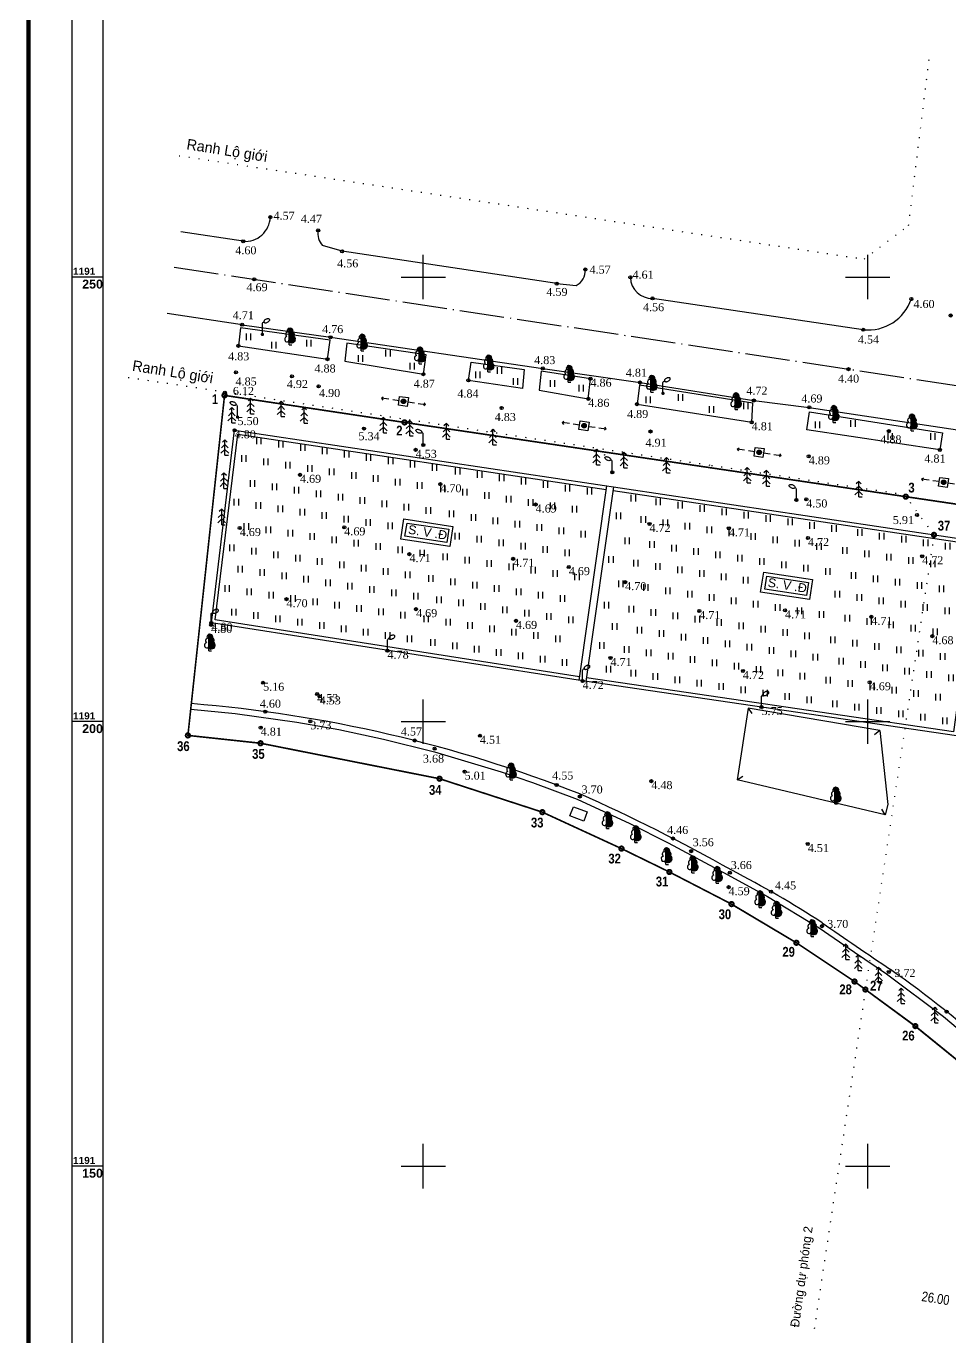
# Model space of a CAD drawing. Header units: millimetres. Extents: x 598805 to 599216, y 1190821 to 1191401.
# Drawn here: x 598805.3 to 598909.2, y 1191130.8 to 1191278.2 of the extents above; entities that cross this region are included whole.
import ezdxf
from ezdxf.enums import TextEntityAlignment as Align

# ---------------------------------------------------------------- set-up
doc = ezdxf.new("R2010")
doc.units = ezdxf.units.MM
doc.header["$PDMODE"] = 32
doc.header["$PDSIZE"] = 0.35
for name, pattern in [('1BANCONG_54', [0.55, 0, -0.5, 0.05]), ('1TIMDUONG', [13, 10, -1.4, 0.2, -1.4]), ('GACH2', [3, 2, -1])]:
    doc.linetypes.add(name, pattern=pattern)
for name, color, linetype in [('A1-GHICHU', 7, 'Continuous'), ('BE CHIM', 62, 'GACH2'), ('DANDUNG', 7, 'Continuous'), ('diem', 2, 'Continuous'), ('Docao', 22, 'Continuous'), ('DUONG NHUA', 221, 'Continuous'), ('GHICHU', 2, 'Continuous'), ('hl', 5, 'Continuous'), ('K_THUCVAT', 3, 'Continuous'), ('KHUNG BAN DO', 5, 'Continuous'), ('KTN', 7, 'Continuous'), ('MUONG DAT', 170, 'MUONG_DAT'), ('NHA TAM', 30, 'Continuous'), ('NUT', 2, 'Continuous'), ('RANH', 7, 'Continuous'), ('RANH THUC VAT', 3, 'RANH_THUC_VAT'), ('TUONG XAY', 51, 'TUONG_XAY_GACH_DA_NTL_THUAN_1')]:
    doc.layers.add(name, color=color, linetype=linetype)
doc.layers.add('Level 28', color=7, linetype='Continuous', lineweight=0)
doc.styles.add('Arial', font='arialbd.ttf')
doc.styles.add('HELVETICA', font='arial.ttf')
doc.styles.add('TIMES', font='times.ttf')
doc.styles.add('TIMESNEWROMAN', font='times.ttf', dxfattribs={"width": 0.9})
doc.styles.add('VAPTIMN', font='')
doc.styles.add('VHELVCB', font='')
doc.styles.add('VHELVCN', font='')
doc.styles.get('VAPTIMN').set_extended_font_data('VNI-Avo')
doc.styles.get('VHELVCB').set_extended_font_data('VNI-Helve-Condense', bold=True)
doc.styles.get('VHELVCN').set_extended_font_data('VNI-Helve-Condense')
doc.linetypes.add('MUONG_DAT', pattern='A,0.75,[130,ltypeshp.shx,S=0.25,R=0,X=0,Y=0.25],0.75', length=1.5)
doc.linetypes.add('RANH_THUC_VAT', pattern='A,0,[133,ltypeshp.shx,S=0.1,R=0,X=-0.1,Y=0],-1.2', length=1.2)
doc.linetypes.add('TUONG_XAY_GACH_DA_NTL_THUAN_1', pattern='A,0.85,[130,ltypeshp.shx,S=0.25,R=0,X=0,Y=0.25],0.2,[130,ltypeshp.shx,S=0.25,R=0,X=0,Y=0.25],0.1,[130,ltypeshp.shx,S=0.1,R=90,X=-0.2,Y=0.5],0.85', length=2)

# ---------------------------------------------------------------- blocks, each defined once
blk = doc.blocks.new('CAY LA RONG LON')
for p, q in [((-0.43, 3.26), (-0.46, 3.16)), ((-0.46, 3.16), (-0.43, 3.03)), ((-0.38, 3.35), (-0.43, 3.26)), ((-0.43, 3.03), (-0.36, 2.94)), ((-0.28, 3.42), (-0.38, 3.35)), ((-0.15, 3.48), (-0.28, 3.42)), ((0, 3.5), (-0.15, 3.48)), ((0, 0), (0, 3.5)), ((0, 0), (0, 3.5)), ((0, 3.5), (0.15, 3.48)), ((0.15, 3.48), (0.28, 3.42)), ((0.28, 3.42), (0.38, 3.35)), ((0.43, 3.03), (0.36, 2.94)), ((0.38, 3.35), (0.43, 3.26)), ((0.43, 3.26), (0.46, 3.16)), ((0.46, 3.16), (0.43, 3.03)), ((-0.92, 1.6), (-1, 1.39)), ((-1, 1.39), (-0.99, 1.14)), ((-0.99, 1.14), (-0.92, 0.93)), ((-0.8, 1.71), (-0.92, 1.6)), ((-0.92, 0.93), (-0.79, 0.77)), ((-0.69, 1.79), (-0.8, 1.71)), ((-0.79, 0.77), (-0.59, 0.7)), ((-0.71, 2.57), (-0.77, 2.36)), ((-0.77, 2.36), (-0.77, 2.22)), ((-0.77, 2.22), (-0.68, 2)), ((-0.64, 2.66), (-0.71, 2.57)), ((-0.59, 1.84), (-0.69, 1.79)), ((-0.68, 2), (-0.59, 1.84)), ((-0.44, 2.81), (-0.64, 2.66)), ((-0.59, 0.7), (-0.36, 0.69)), ((-0.26, 2.87), (-0.44, 2.81)), ((-0.36, 2.94), (-0.26, 2.87)), ((-0.36, 0.69), (-0.18, 0.77)), ((-0.18, 0.77), (0, 0.85)), ((0.18, 0.77), (0, 0.85)), ((0, 0), (0.6, 0)), ((0.36, 0.69), (0.18, 0.77)), ((0.36, 2.94), (0.26, 2.87)), ((0.26, 2.87), (0.44, 2.81)), ((0.59, 0.7), (0.36, 0.69)), ((0.44, 2.81), (0.64, 2.66)), ((0.68, 2), (0.59, 1.84)), ((0.59, 1.84), (0.69, 1.79)), ((0.79, 0.77), (0.59, 0.7)), ((0.64, 2.66), (0.71, 2.57)), ((0.77, 2.22), (0.68, 2)), ((0.69, 1.79), (0.8, 1.71)), ((0.71, 2.57), (0.77, 2.36)), ((0.77, 2.36), (0.77, 2.22)), ((0.92, 0.93), (0.79, 0.77)), ((0.8, 1.71), (0.92, 1.6)), ((0.92, 1.6), (1, 1.39)), ((0.99, 1.14), (0.92, 0.93)), ((1, 1.39), (0.99, 1.14))]:
    blk.add_line(p, q)
at = {"color": 0}
for p, q in [((0, 3.46), (0.03, 3.5)), ((0, 3.34), (0.14, 3.48)), ((0.43, 3.03), (0, 3.46)), ((0, 3.22), (0.23, 3.44)), ((0, 3.09), (0.31, 3.4)), ((0, 2.97), (0.38, 3.35)), ((0.38, 2.96), (0, 3.34)), ((0, 2.85), (0.42, 3.27)), ((0.31, 2.91), (0, 3.22)), ((0, 2.72), (0.45, 3.17)), ((0.77, 2.32), (0, 3.09)), ((0.77, 2.2), (0, 2.97)), ((0.45, 3.14), (0.1, 3.49)), ((0.3, 2.9), (0.42, 3.02)), ((0.39, 3.32), (0.33, 3.38)), ((0, 2.6), (0.27, 2.87)), ((0.73, 2.12), (0, 2.85)), ((0, 2.47), (0.36, 2.84)), ((0, 2.35), (0.45, 2.8)), ((0, 2.23), (0.52, 2.75)), ((0.69, 2.03), (0, 2.72)), ((0, 2.1), (0.59, 2.7)), ((0, 1.98), (0.66, 2.64)), ((0.65, 1.95), (0, 2.6)), ((0, 1.86), (0.71, 2.56)), ((0, 1.73), (0.74, 2.47)), ((0.61, 1.87), (0, 2.47)), ((0, 1.61), (0.77, 2.38)), ((1, 1.35), (0, 2.35)), ((0, 1.48), (0.77, 2.26)), ((0.99, 1.24), (0, 2.23)), ((0.98, 1.12), (0, 2.1)), ((0, 1.36), (0.71, 2.07)), ((0.95, 1.03), (0, 1.98)), ((0.92, 0.93), (0, 1.86)), ((0, 1.24), (0.6, 1.84)), ((0, 1.11), (0.68, 1.79)), ((0, 0.99), (0.75, 1.74)), ((0.87, 0.86), (0, 1.73)), ((0, 0.87), (0.82, 1.69)), ((0.81, 0.8), (0, 1.61)), ((0.73, 0.75), (0, 1.48)), ((0.64, 0.72), (0, 1.36)), ((0.54, 0.7), (0, 1.24)), ((0.42, 0.69), (0, 1.11)), ((0.25, 0.74), (0, 0.99)), ((0.03, 0.83), (0, 0.87)), ((0.07, 0.82), (0.89, 1.63)), ((0.16, 0.78), (0.94, 1.56)), ((0.24, 0.74), (0.97, 1.47)), ((0.33, 0.7), (1, 1.37)), ((0.73, 2.48), (0.39, 2.82)), ((0.45, 0.69), (0.99, 1.24)), ((0.58, 0.7), (0.97, 1.1)), ((0.95, 1.53), (0.68, 1.79)), ((0.76, 0.76), (0.88, 0.88))]:
    blk.add_line(p, q, dxfattribs=at)
for p in [(0.15, 3.48), (0.28, 3.42), (0.38, 3.35), (0.43, 3.26), (0.43, 3.03), (0.46, 3.16), (0.18, 0.77), (0.26, 2.87), (0.36, 2.94), (0.36, 0.69), (0.44, 2.81), (0.59, 1.84), (0.59, 0.7), (0.64, 2.66), (0.68, 2), (0.69, 1.79), (0.71, 2.57), (0.77, 2.36), (0.77, 2.22), (0.79, 0.77), (0.8, 1.71), (0.92, 1.6), (0.92, 0.93), (0.99, 1.14), (1, 1.39)]:
    blk.add_point(p)
at = {"layer": 'NUT', "style": 'TIMESNEWROMAN', "width": 0.9}
blk.add_attdef('DK', text='', height=1.5, dxfattribs=at).set_placement((0.05, -2.63), align=Align.CENTER)
blk = doc.blocks.new('VCOTDEN')
blk.add_line((0, 0), (0, 2.43))
at = {"flags": 128}
blk.add_lwpolyline([(1.62, 3.36, 0.165067), (1.53, 3.46, 0.105723), (1.32, 3.52, 0.068875), (1.1, 3.5, 0.055065), (0.83, 3.41, 0.055065), (0.58, 3.26, 0.068875), (0.43, 3.1, 0.105723), (0.34, 2.91, 0.165067), (0.35, 2.77, 0.165067), (0.45, 2.67, 0.105723), (0.65, 2.62, 0.068875), (0.88, 2.63, 0.055065), (1.15, 2.73, 0.055065), (1.39, 2.87, 0.068875), (1.55, 3.04, 0.105723), (1.64, 3.23, 0.165067)], format="xyb", close=True, dxfattribs=at)
at = {"const_width": 0.371}
blk.add_lwpolyline([(-0.19, 0, 1), (0.19, 0, 1)], format="xyb", close=True, dxfattribs=at)
at = {"flags": 128}
blk.add_lwpolyline([(0, 2.43), (0.04, 2.54), (0.12, 2.65), (0.23, 2.73), (0.35, 2.77)], dxfattribs=at)
blk = doc.blocks.new('capdien')
for p, q in [((604326.74, 1192945.09), (604326.92, 1192945.26)), ((604326.74, 1192945.09), (604326.92, 1192944.91)), ((604331.74, 1192945.09), (604331.57, 1192945.26)), ((604331.74, 1192945.09), (604331.57, 1192944.91))]:
    blk.add_line(p, q)
at = {"linetype": 'Continuous'}
for p, q in [((604327.58, 1192945.09), (604326.74, 1192945.09)), ((604328.74, 1192945.09), (604328.01, 1192945.09)), ((604328.73, 1192945.57), (604329.73, 1192945.58)), ((604328.73, 1192944.57), (604328.73, 1192945.57)), ((604329.73, 1192945.58), (604329.73, 1192944.58)), ((604329.74, 1192945.09), (604330.48, 1192945.09)), ((604330.91, 1192945.09), (604331.74, 1192945.09)), ((604329.73, 1192944.58), (604328.73, 1192944.57))]:
    blk.add_line(p, q, dxfattribs=at)
blk.add_circle((604329.24, 1192945.09), 0.25)
blk.add_circle((604329.24, 1192945.09), 0.25)
blk.add_ellipse((604329.25, 1192945.08), major_axis=(-0.053, 0.053), ratio=1, dxfattribs=at)
blk.add_point((604329.24, 1192945.09))
blk.add_point((604329.24, 1192945.09))
blk = doc.blocks.new('COTHAP')
at = {"layer": 'K_THUCVAT'}
for points in [[(603950.27, 1193196.2), (603950.27, 1193195.45)], [(603950.77, 1193196.2), (603950.77, 1193195.45)]]:
    blk.add_lwpolyline(points, dxfattribs=at)

msp = doc.modelspace()

# ---------------------------------------------------------------- linework, layer by layer
at = {"color": 5, "lineweight": 30, "const_width": 0.5}
msp.add_lwpolyline([(598805.58, 1190821.6), (599211.08, 1190821.6), (599211.08, 1191401.1), (598805.58, 1191401.1)], close=True, dxfattribs=at)
for points in [[(598810.5, 1191326.5), (599206.5, 1191326.5), (599206.5, 1190888.5), (598810.5, 1190888.5)], [(598814, 1191323), (599203, 1191323), (599203, 1190892), (598814, 1190892)]]:
    msp.add_lwpolyline(points, close=True)
at = {"layer": 'A1-GHICHU', "linetype": '1TIMDUONG', "ltscale": 0.5, "elevation": 2.13, "flags": 128}
msp.add_lwpolyline([(598821.99, 1191251.1), (599128.14, 1191204.88)], dxfattribs=at)
at = {"layer": 'BE CHIM', "color": 7, "linetype": 'Continuous'}
for points, elevation in [([(598913.03, 1191220.18), (598909.99, 1191198.39), (598867.93, 1191204.57), (598826.16, 1191211.11), (598828.78, 1191232.77), (598913.03, 1191220.18)], 4.81), ([(598867.59, 1191205.03), (598826.6, 1191211.45), (598829.13, 1191232.32), (598870.58, 1191226.12)], 4.81), ([(598867.53, 1191204.62), (598870.64, 1191226.51)], 4.72), ([(598868.32, 1191204.51), (598871.43, 1191226.4)], 4.72), ([(598871.37, 1191226), (598912.58, 1191219.84), (598909.65, 1191198.85), (598868.38, 1191204.91), (598868.38, 1191204.91)], 4.81)]:
    msp.add_lwpolyline(points, dxfattribs=dict(at, elevation=elevation))
for points in [[(598847.83, 1191222.79), (598853.34, 1191221.96), (598853, 1191219.68), (598847.49, 1191220.51)], [(598848.17, 1191222.33), (598852.89, 1191221.63), (598852.66, 1191220.14), (598847.94, 1191220.85)], [(598888.3, 1191216.82), (598893.81, 1191216), (598893.47, 1191213.72), (598887.96, 1191214.55)], [(598888.64, 1191216.37), (598893.36, 1191215.66), (598893.13, 1191214.17), (598888.42, 1191214.88)]]:
    msp.add_lwpolyline(points, close=True, dxfattribs=at)
at = {"layer": 'diem'}
for p in [(598832.79, 1191256.73, 4.57), (598838.18, 1191255.25, 4.47), (598829.74, 1191254.02, 4.6), (598840.86, 1191252.9, 4.56), (598868.23, 1191250.85, 4.57), (598873.3, 1191249.96, 4.61), (598830.99, 1191249.74, 2.13), (598865.01, 1191249.26, 4.59), (598875.79, 1191247.6, 4.56), (598904.92, 1191247.53, 4.59), (598909.34, 1191245.68, 4.5), (598829.62, 1191244.64, 4.71), (598899.51, 1191244.07, 4.54), (598839.56, 1191243.23, 4.76), (598829.2, 1191242.27, 4.83), (598839.22, 1191240.76, 4.88), (598863.45, 1191239.73, 4.83), (598897.84, 1191239.64, 2.13), (598828.92, 1191239.28, 4.84), (598835.23, 1191238.83, 4.92), (598850.01, 1191239.07, 4.87), (598855.08, 1191238.38, 4.83), (598868.81, 1191238.57, 4.86), (598874.39, 1191238.14, 4.81), (598827.67, 1191236.99, 6.12), (598838.22, 1191237.7, 4.9), (598858.81, 1191235.28, 4.83), (598868.56, 1191236.3, 4.86), (598874.05, 1191235.7, 4.89), (598887.19, 1191236.11, 4.72), (598893.43, 1191235.34, 4.69), (598886.95, 1191233.67, 4.8), (598828.78, 1191232.77, 4.8), (598843.33, 1191232.96, 5.34), (598875.56, 1191232.63, 4.91), (598902.38, 1191232.67), (598850, 1191231.12, 4.78), (598849.14, 1191230.57, 4.53), (598893.37, 1191229.84, 4.89), (598908.12, 1191230.56, 4.81), (598836.13, 1191227.76), (598871.26, 1191228.04, 4.75), (598851.92, 1191226.7), (598891.98, 1191224.92, 4.68), (598893.09, 1191224.99, 4.5), (598862.64, 1191224.42), (598841.11, 1191221.85), (598875.45, 1191222.23), (598905.55, 1191223.23, 5.91), (598829.35, 1191221.77, 4.69), (598884.38, 1191221.74), (598893.28, 1191220.65), (598848.44, 1191218.84, 4.71), (598860.11, 1191218.31, 2.29), (598906.13, 1191218.6), (598866.37, 1191217.38, 4.69), (598872.72, 1191215.69, 4.72), (598834.61, 1191213.77), (598849.19, 1191212.65), (598881.05, 1191212.44), (598890.7, 1191212.51, 4.71), (598900.41, 1191211.78, 2.29), (598826.13, 1191210.88, 4.8), (598826.16, 1191211.11, 4.8), (598860.43, 1191211.33), (598907.28, 1191209.61, 4.68), (598845.98, 1191207.97, 4.78), (598871.07, 1191207.16), (598885.96, 1191205.7), (598831.98, 1191204.37, 5.16), (598867.93, 1191204.57, 4.72), (598900.23, 1191204.43), (598838.06, 1191203.1, 4.53), (598838.34, 1191202.84, 4.53), (598888.06, 1191201.64, 5.75), (598888.06, 1191201.64, 5.75), (598832.23, 1191201.13, 4.6), (598837.29, 1191200.04, 3.73), (598831.71, 1191199.33, 4.81), (598856.37, 1191198.41, 4.51), (598849.04, 1191197.88, 4.57), (598851.27, 1191196.95, 3.68), (598854.65, 1191194.38, 5.01), (598864.99, 1191192.88, 4.55), (598875.66, 1191193.31, 4.48), (598867.62, 1191191.58, 3.7), (598878.09, 1191186.85, 4.46), (598880.14, 1191185.43, 3.56), (598893.26, 1191186.24, 4.51), (598884.49, 1191183.01, 3.66), (598884.35, 1191181.38, 4.59), (598889.13, 1191180.88, 4.45), (598894.87, 1191177, 3.7), (598902.38, 1191171.85, 3.71), (598908.88, 1191167.39, 4.51)]:
    msp.add_point(p, dxfattribs=at)
at = {"layer": 'DUONG NHUA'}
for p, q in [((598829.74, 1191254.02, 4.6), (598822.73, 1191255.07, 4.59)), ((598840.86, 1191252.9, 4.56), (598838.65, 1191253.54, 4.54)), ((598865.01, 1191249.26, 4.59), (598840.86, 1191252.9, 4.56)), ((598865.01, 1191249.26, 4.59), (598867.2, 1191249.04, 4.54)), ((598899.51, 1191244.07, 4.54), (598875.79, 1191247.6, 4.56)), ((598829.62, 1191244.64, 4.71), (598821.17, 1191245.91, 4.7))]:
    msp.add_line(p, q, dxfattribs=at)
at = {"layer": 'DUONG NHUA', "elevation": 4.71}
for points in [[(598829.62, 1191244.64), (598839.56, 1191243.23), (598863.45, 1191239.73)], [(598863.45, 1191239.73), (598874.39, 1191238.14), (598887.19, 1191236.11), (598893.43, 1191235.34), (598910.11, 1191232.82), (598914.68, 1191232.15)]]:
    msp.add_lwpolyline(points, dxfattribs=at)
at = {"layer": 'DUONG NHUA'}
for centre, radius, start, end in [((598829.97, 1191256.83, 4.57), 2.82, 265.3013, 357.9588), ((598840.25, 1191254.9, 4.56), 2.1, 170.6679, 220.6017), ((598866.27, 1191250.76, 4.57), 1.96, 298.4341, 2.4724), ((598875.73, 1191250.02, 4.56), 2.43, 181.5176, 271.46), ((598900.04, 1191249.21, 4.59), 5.16, 264.0758, 341.0923)]:
    msp.add_arc(centre, radius, start, end, dxfattribs=at)
at = {"layer": 'GHICHU', "color": 6, "lineweight": 13, "const_width": 0.484, "flags": 128}
for points in [[(598827.53, 1191236.69, 1), (598827.75, 1191236.69, 1)], [(598847.78, 1191233.65, 1), (598848, 1191233.65, 1)], [(598904.18, 1191225.3, 1), (598904.4, 1191225.3, 1)], [(598907.35, 1191221, 1), (598907.57, 1191221, 1)], [(598823.41, 1191198.45, 1), (598823.63, 1191198.45, 1)], [(598831.58, 1191197.57, 1), (598831.8, 1191197.57, 1)], [(598851.72, 1191193.58, 1), (598851.94, 1191193.58, 1)], [(598863.29, 1191189.82, 1), (598863.51, 1191189.82, 1)], [(598872.19, 1191185.72, 1), (598872.41, 1191185.72, 1)], [(598877.58, 1191183.09, 1), (598877.8, 1191183.09, 1)], [(598884.57, 1191179.48, 1), (598884.79, 1191179.48, 1)], [(598891.87, 1191175.13, 1), (598892.09, 1191175.13, 1)], [(598898.41, 1191170.77, 1), (598898.63, 1191170.77, 1)], [(598899.64, 1191169.87, 1), (598899.85, 1191169.87, 1)], [(598905.25, 1191165.76, 1), (598905.47, 1191165.76, 1)]]:
    msp.add_lwpolyline(points, format="xyb", close=True, dxfattribs=at)
at = {"layer": 'GHICHU', "ltscale": 0.2}
msp.add_lwpolyline([(598894.79, 1191137.13, 0, 0.234, 0), (598895.37, 1191137.04, 0, 0, 0), (598895.95, 1191136.95, 0, 0, 0)], format="xyseb", dxfattribs=at)
at = {"layer": 'hl'}
for p, q in [((598850, 1191247.5), (598850, 1191252.5)), ((598900, 1191247.5), (598900, 1191252.5)), ((598847.5, 1191250), (598852.5, 1191250)), ((598897.5, 1191250), (598902.5, 1191250)), ((598850, 1191197.5), (598850, 1191202.5)), ((598900, 1191197.5), (598900, 1191202.5)), ((598847.5, 1191200), (598852.5, 1191200)), ((598897.5, 1191200), (598902.5, 1191200)), ((598850, 1191147.5), (598850, 1191152.5)), ((598900, 1191147.5), (598900, 1191152.5)), ((598847.5, 1191150), (598852.5, 1191150)), ((598897.5, 1191150), (598902.5, 1191150))]:
    msp.add_line(p, q, dxfattribs=at)
at = {"layer": 'K_THUCVAT'}
for p, q in [((598870.33, 1191230.05, 5.53), (598870.41, 1191230.02, 5.53)), ((598870.48, 1191229.97, 5.53), (598870.37, 1191230, 5.53)), ((598870.4, 1191229.99, 5.53), (598870.42, 1191230.01, 5.53)), ((598870.41, 1191230.02, 5.53), (598870.48, 1191229.97, 5.53)), ((598870.46, 1191229.98, 5.53), (598870.42, 1191230.01, 5.53)), ((598870.45, 1191229.98, 5.53), (598870.46, 1191229.98, 5.53))]:
    msp.add_line(p, q, dxfattribs=at)
for points, elevation in [([(598828.46, 1191235.34), (598828.19, 1191235.07)], 6.19), ([(598828.46, 1191233.59), (598828.46, 1191235.34)], 6.19), ([(598828.46, 1191235.34), (598828.74, 1191235.07)], 6.19), ([(598830.58, 1191235.81), (598830.2, 1191235.43)], 5.9), ([(598830.58, 1191236.36), (598830.31, 1191236.09)], 5.9), ([(598830.58, 1191234.61), (598830.58, 1191236.36)], 5.9), ([(598830.58, 1191236.36), (598830.86, 1191236.09)], 5.9), ([(598830.58, 1191235.81), (598830.97, 1191235.43)], 5.9), ([(598834.02, 1191235.5), (598833.64, 1191235.12)], 5.71), ([(598834.02, 1191236.05), (598833.74, 1191235.78)], 5.71), ([(598834.02, 1191234.3), (598834.02, 1191236.05)], 5.71), ([(598834.02, 1191236.05), (598834.29, 1191235.78)], 5.71), ([(598834.02, 1191235.5), (598834.4, 1191235.12)], 5.71), ([(598836.6, 1191235.32), (598836.32, 1191235.05)], 6.11), ([(598836.6, 1191233.57), (598836.6, 1191235.32)], 6.11), ([(598836.6, 1191235.32), (598836.87, 1191235.05)], 6.11), ([(598828.46, 1191234.24), (598828.02, 1191233.82)], 6.19), ([(598828.46, 1191234.79), (598828.08, 1191234.41)], 6.19), ([(598828.46, 1191234.79), (598828.84, 1191234.41)], 6.19), ([(598828.46, 1191234.24), (598828.9, 1191233.82)], 6.19), ([(598830.58, 1191235.26), (598830.15, 1191234.84)], 5.9), ([(598830.58, 1191235.26), (598831.02, 1191234.84)], 5.9), ([(598830.58, 1191234.61), (598830.98, 1191234.61)], 5.9), ([(598834.02, 1191234.95), (598833.58, 1191234.53)], 5.71), ([(598834.02, 1191234.95), (598834.45, 1191234.53)], 5.71), ([(598834.02, 1191234.3), (598834.42, 1191234.3)], 5.71), ([(598836.6, 1191234.22), (598836.16, 1191233.8)], 6.11), ([(598836.6, 1191234.77), (598836.22, 1191234.39)], 6.11), ([(598836.6, 1191234.77), (598836.98, 1191234.39)], 6.11), ([(598836.6, 1191234.22), (598837.03, 1191233.8)], 6.11), ([(598845.51, 1191234.22), (598845.23, 1191233.94)], 5.31), ([(598845.51, 1191232.47), (598845.51, 1191234.22)], 5.31), ([(598845.51, 1191234.22), (598845.78, 1191233.94)], 5.31), ([(598848.47, 1191233.88), (598848.19, 1191233.6)], 6.05), ([(598848.47, 1191232.13), (598848.47, 1191233.88)], 6.05), ([(598848.47, 1191233.88), (598848.74, 1191233.6)], 6.05), ([(598828.46, 1191233.59), (598828.86, 1191233.59)], 6.19), ([(598836.6, 1191233.57), (598837, 1191233.57)], 6.11), ([(598845.51, 1191233.12), (598845.07, 1191232.69)], 5.31), ([(598845.51, 1191233.67), (598845.13, 1191233.29)], 5.31), ([(598845.51, 1191233.67), (598845.89, 1191233.29)], 5.31), ([(598845.51, 1191233.12), (598845.95, 1191232.69)], 5.31), ([(598845.51, 1191232.47), (598845.91, 1191232.47)], 5.31), ([(598848.47, 1191232.78), (598848.03, 1191232.35)], 6.05), ([(598848.47, 1191233.33), (598848.09, 1191232.95)], 6.05), ([(598848.47, 1191233.33), (598848.85, 1191232.95)], 6.05), ([(598848.47, 1191232.78), (598848.9, 1191232.35)], 6.05), ([(598852.6, 1191232.43), (598852.16, 1191232)], 5.61), ([(598852.6, 1191232.98), (598852.22, 1191232.6)], 5.61), ([(598852.6, 1191233.53), (598852.32, 1191233.25)], 5.61), ([(598852.6, 1191231.78), (598852.6, 1191233.53)], 5.61), ([(598852.6, 1191233.53), (598852.87, 1191233.25)], 5.61), ([(598852.6, 1191232.98), (598852.98, 1191232.6)], 5.61), ([(598852.6, 1191232.43), (598853.03, 1191232)], 5.61), ([(598857.83, 1191232.34), (598857.45, 1191231.96)], 5.76), ([(598857.83, 1191232.89), (598857.56, 1191232.61)], 5.76), ([(598857.83, 1191231.14), (598857.83, 1191232.89)], 5.76), ([(598857.83, 1191232.89), (598858.1, 1191232.61)], 5.76), ([(598857.83, 1191232.34), (598858.21, 1191231.96)], 5.76), ([(598827.68, 1191231.16), (598827.3, 1191230.78)], 5.71), ([(598827.68, 1191231.71), (598827.4, 1191231.43)], 5.71), ([(598827.68, 1191229.96), (598827.68, 1191231.71)], 5.71), ([(598827.68, 1191231.71), (598827.95, 1191231.43)], 5.71), ([(598827.68, 1191231.16), (598828.06, 1191230.78)], 5.71), ([(598848.47, 1191232.13), (598848.87, 1191232.13)], 6.05), ([(598852.6, 1191231.78), (598853, 1191231.78)], 5.61), ([(598857.83, 1191231.79), (598857.39, 1191231.36)], 5.76), ([(598857.83, 1191231.79), (598858.27, 1191231.36)], 5.76), ([(598857.83, 1191231.14), (598858.23, 1191231.14)], 5.76), ([(598827.68, 1191230.61), (598827.24, 1191230.18)], 5.71), ([(598827.68, 1191230.61), (598828.12, 1191230.18)], 5.71), ([(598827.68, 1191229.96), (598828.08, 1191229.96)], 5.71), ([(598869.49, 1191229.53), (598869.06, 1191229.11)], 5.53), ([(598869.49, 1191230.08), (598869.11, 1191229.7)], 5.53), ([(598869.49, 1191230.63), (598869.22, 1191230.36)], 5.53), ([(598869.49, 1191228.88), (598869.49, 1191230.63)], 5.53), ([(598869.49, 1191230.63), (598869.77, 1191230.36)], 5.53), ([(598869.49, 1191230.08), (598869.87, 1191229.7)], 5.53), ([(598869.49, 1191229.53), (598869.93, 1191229.11)], 5.53), ([(598872.58, 1191229.75), (598872.2, 1191229.37)], 5.73), ([(598872.58, 1191230.3), (598872.3, 1191230.03)], 5.73), ([(598872.58, 1191228.55), (598872.58, 1191230.3)], 5.73), ([(598872.58, 1191230.3), (598872.85, 1191230.03)], 5.73), ([(598872.58, 1191229.75), (598872.96, 1191229.37)], 5.73), ([(598877.37, 1191229.72), (598877.09, 1191229.44)], 4.92), ([(598877.37, 1191227.97), (598877.37, 1191229.72)], 4.92), ([(598877.37, 1191229.72), (598877.64, 1191229.44)], 4.92), ([(598827.58, 1191227.98), (598827.31, 1191227.7)], 5.7), ([(598827.58, 1191226.23), (598827.58, 1191227.98)], 5.7), ([(598827.58, 1191227.98), (598827.86, 1191227.7)], 5.7), ([(598869.49, 1191228.88), (598869.89, 1191228.88)], 5.53), ([(598872.58, 1191229.2), (598872.14, 1191228.78)], 5.73), ([(598872.58, 1191229.2), (598873.01, 1191228.78)], 5.73), ([(598872.58, 1191228.55), (598872.98, 1191228.55)], 5.73), ([(598877.37, 1191228.62), (598876.93, 1191228.19)], 4.92), ([(598877.37, 1191229.17), (598876.99, 1191228.79)], 4.92), ([(598877.37, 1191229.17), (598877.75, 1191228.79)], 4.92), ([(598877.37, 1191228.62), (598877.8, 1191228.19)], 4.92), ([(598877.37, 1191227.97), (598877.77, 1191227.97)], 4.92), ([(598886.45, 1191228.04), (598886.07, 1191227.66)], 5.73), ([(598886.45, 1191228.59), (598886.17, 1191228.32)], 5.73), ([(598886.45, 1191226.84), (598886.45, 1191228.59)], 5.73), ([(598886.45, 1191228.59), (598886.72, 1191228.32)], 5.73), ([(598886.45, 1191228.04), (598886.83, 1191227.66)], 5.73), ([(598888.6, 1191228.25), (598888.33, 1191227.98)], 5.69), ([(598888.6, 1191226.5), (598888.6, 1191228.25)], 5.69), ([(598888.6, 1191228.25), (598888.88, 1191227.98)], 5.69), ([(598827.58, 1191226.88), (598827.15, 1191226.45)], 5.7), ([(598827.58, 1191227.43), (598827.2, 1191227.05)], 5.7), ([(598827.58, 1191227.43), (598827.96, 1191227.05)], 5.7), ([(598827.58, 1191226.88), (598828.02, 1191226.45)], 5.7), ([(598886.45, 1191227.49), (598886.01, 1191227.07)], 5.73), ([(598886.45, 1191227.49), (598886.88, 1191227.07)], 5.73), ([(598886.45, 1191226.84), (598886.85, 1191226.84)], 5.73), ([(598888.6, 1191227.15), (598888.16, 1191226.73)], 5.69), ([(598888.6, 1191227.7), (598888.22, 1191227.32)], 5.69), ([(598888.6, 1191227.7), (598888.98, 1191227.32)], 5.69), ([(598888.6, 1191227.15), (598889.04, 1191226.73)], 5.69), ([(598888.6, 1191226.5), (598889, 1191226.5)], 5.69), ([(598898.99, 1191226.47), (598898.61, 1191226.09)], 5.25), ([(598898.99, 1191227.02), (598898.72, 1191226.74)], 5.25), ([(598898.99, 1191225.27), (598898.99, 1191227.02)], 5.25), ([(598898.99, 1191227.02), (598899.27, 1191226.74)], 5.25), ([(598898.99, 1191226.47), (598899.37, 1191226.09)], 5.25), ([(598827.58, 1191226.23), (598827.98, 1191226.23)], 5.7), ([(598898.99, 1191225.92), (598898.56, 1191225.49)], 5.25), ([(598898.99, 1191225.92), (598899.43, 1191225.49)], 5.25), ([(598898.99, 1191225.27), (598899.39, 1191225.27)], 5.25), ([(598827.32, 1191223.89), (598827.05, 1191223.62)], 5.77), ([(598827.32, 1191222.14), (598827.32, 1191223.89)], 5.77), ([(598827.32, 1191223.89), (598827.6, 1191223.62)], 5.77), ([(598827.32, 1191222.79), (598826.89, 1191222.37)], 5.77), ([(598827.32, 1191223.34), (598826.94, 1191222.96)], 5.77), ([(598827.32, 1191223.34), (598827.7, 1191222.96)], 5.77), ([(598827.32, 1191222.79), (598827.76, 1191222.37)], 5.77), ([(598827.32, 1191222.14), (598827.72, 1191222.14)], 5.77), ([(598897.54, 1191174.99), (598897.26, 1191174.72)], 5.82), ([(598897.54, 1191173.24), (598897.54, 1191174.99)], 5.82), ([(598897.54, 1191174.99), (598897.81, 1191174.72)], 5.82), ([(598897.54, 1191173.89), (598897.1, 1191173.47)], 5.82), ([(598897.54, 1191174.44), (598897.16, 1191174.06)], 5.82), ([(598897.54, 1191174.44), (598897.92, 1191174.06)], 5.82), ([(598897.54, 1191173.89), (598897.98, 1191173.47)], 5.82), ([(598898.94, 1191173.77), (598898.66, 1191173.5)], 5.62), ([(598898.94, 1191172.02), (598898.94, 1191173.77)], 5.62), ([(598898.94, 1191173.77), (598899.21, 1191173.5)], 5.62), ([(598897.54, 1191173.24), (598897.94, 1191173.24)], 5.82), ([(598898.94, 1191172.67), (598898.5, 1191172.25)], 5.62), ([(598898.94, 1191173.22), (598898.56, 1191172.84)], 5.62), ([(598898.94, 1191173.22), (598899.32, 1191172.84)], 5.62), ([(598898.94, 1191172.67), (598899.38, 1191172.25)], 5.62), ([(598898.94, 1191172.02), (598899.34, 1191172.02)], 5.62), ([(598901.23, 1191172.38), (598900.95, 1191172.11)], 5.71), ([(598901.23, 1191170.63), (598901.23, 1191172.38)], 5.71), ([(598901.23, 1191172.38), (598901.5, 1191172.11)], 5.71), ([(598901.23, 1191171.28), (598900.79, 1191170.86)], 5.71), ([(598901.23, 1191171.83), (598900.85, 1191171.45)], 5.71), ([(598901.23, 1191171.83), (598901.61, 1191171.45)], 5.71), ([(598901.23, 1191171.28), (598901.66, 1191170.86)], 5.71), ([(598901.23, 1191170.63), (598901.63, 1191170.63)], 5.71), ([(598903.77, 1191168.94), (598903.33, 1191168.52)], 6.23), ([(598903.77, 1191169.49), (598903.39, 1191169.11)], 6.23), ([(598903.77, 1191170.04), (598903.49, 1191169.77)], 6.23), ([(598903.77, 1191168.29), (598903.77, 1191170.04)], 6.23), ([(598903.77, 1191170.04), (598904.04, 1191169.77)], 6.23), ([(598903.77, 1191169.49), (598904.15, 1191169.11)], 6.23), ([(598903.77, 1191168.94), (598904.2, 1191168.52)], 6.23), ([(598903.77, 1191168.29), (598904.17, 1191168.29)], 6.23), ([(598907.54, 1191167.87), (598907.27, 1191167.59)], 5.53), ([(598907.54, 1191166.12), (598907.54, 1191167.87)], 5.53), ([(598907.54, 1191167.87), (598907.82, 1191167.59)], 5.53), ([(598907.54, 1191166.77), (598907.1, 1191166.34)], 5.53), ([(598907.54, 1191167.32), (598907.16, 1191166.94)], 5.53), ([(598907.54, 1191167.32), (598907.92, 1191166.94)], 5.53), ([(598907.54, 1191166.77), (598907.98, 1191166.34)], 5.53), ([(598907.54, 1191166.12), (598907.94, 1191166.12)], 5.53)]:
    msp.add_lwpolyline(points, dxfattribs=dict(at, elevation=elevation))
at = {"layer": 'KTN'}
for points in [[(598814, 1191250), (598810.5, 1191250)], [(598814, 1191200), (598810.5, 1191200)], [(598814, 1191150), (598810.5, 1191150)]]:
    msp.add_lwpolyline(points, dxfattribs=at)
at = {"layer": 'MUONG DAT', "ltscale": 0.5, "elevation": 4.58}
msp.add_lwpolyline([(598823.84, 1191201.41), (598828.83, 1191200.92), (598835.78, 1191199.95), (598840.51, 1191199.11), (598845.54, 1191198.04), (598851.27, 1191196.6), (598858.78, 1191194.35), (598862.29, 1191193.16), (598867.32, 1191191.27), (598873.23, 1191188.53), (598877.57, 1191186.37), (598884.26, 1191182.76), (598888.73, 1191180.35), (598894.54, 1191176.81), (598898.5, 1191174.09), (598902.13, 1191171.62), (598908.52, 1191166.84), (598914.18, 1191162.07)], dxfattribs=at)
at = {"layer": 'MUONG DAT', "ltscale": 0.5}
for centre, radius, start, end in [((598811.74, 1191050.63, 4.6), 151.88, 68.4206, 85.4068), ((598832.36, 1191081.28, 4.47), 114.65, 56.952, 62.8305), ((598827.2, 1191065.03, 4.47), 130.95, 41.574, 54.8699)]:
    msp.add_arc(centre, radius, start, end, dxfattribs=at)
at = {"layer": 'MUONG DAT'}
for centre, radius, start, end in [((598788.67, 1191013.5, 4.55), 195.06, 60.5042, 66.1301), ((599422.3, 1191940.36, 4.47), 927.53, 235.34574, 235.91981)]:
    msp.add_arc(centre, radius, start, end, dxfattribs=at)
at = {"layer": 'NHA TAM'}
for points, elevation in [([(598886.54, 1191201.51), (598885.32, 1191193.46)], 6.08), ([(598901.36, 1191199), (598886.54, 1191201.51)], 6.15), ([(598886.54, 1191201.51), (598886.98, 1191200.9)], 6.08), ([(598901.36, 1191199), (598900.78, 1191198.52)], 6.15), ([(598901.36, 1191199), (598902.27, 1191190.69)], 6.15), ([(598885.32, 1191193.46), (598885.94, 1191193.88)], 6.08), ([(598902.27, 1191190.69), (598901.98, 1191189.53), (598901.98, 1191189.53), (598885.32, 1191193.46)], 6.47), ([(598866.49, 1191189.39), (598866.89, 1191190.43), (598868.45, 1191189.86), (598868.07, 1191188.82), (598866.49, 1191189.39)], 5.24), ([(598901.98, 1191189.53), (598901.59, 1191190.17)], 6.47)]:
    msp.add_lwpolyline(points, dxfattribs=dict(at, elevation=elevation))
at = {"layer": 'RANH', "color": 20, "linetype": '1BANCONG_54', "ltscale": 2}
for p, q in [((598816.8, 1191238.72), (598827.76, 1191237.08)), ((598827.76, 1191237.08), (598882.44, 1191228.82)), ((598882.44, 1191228.82), (598904.11, 1191225.55)), ((598904.11, 1191225.55), (598907.46, 1191221)), ((598907.46, 1191221), (598893.85, 1191130.82))]:
    msp.add_line(p, q, dxfattribs=at)
msp.add_lwpolyline([(598822.53, 1191263.65), (598899.61, 1191252.02), (598904.61, 1191255.81), (598906.93, 1191274.63)], dxfattribs=at)
at = {"layer": 'RANH', "color": 1, "const_width": 0.18}
msp.add_lwpolyline([(599080.39, 1191199.23), (598847.89, 1191233.65), (598827.64, 1191236.69), (598823.52, 1191198.45), (598831.69, 1191197.57), (598851.83, 1191193.58), (598863.4, 1191189.82), (598872.3, 1191185.72), (598877.69, 1191183.09), (598884.68, 1191179.48), (598891.98, 1191175.13), (598898.52, 1191170.77), (598905.36, 1191165.76), (598911.46, 1191160.81), (598919.58, 1191153.1), (598927.28, 1191144.17), (598930.1, 1191140.58), (598936.86, 1191131.07), (598941.27, 1191124.37), (598945.21, 1191118.38), (598982.83, 1191060.69), (599036.14, 1190975.61)], dxfattribs=at)
at = {"layer": 'RANH THUC VAT', "ltscale": 0.5}
for points, elevation in [([(598839.51, 1191242.9), (598829.45, 1191244.27), (598829.2, 1191242.27), (598839.22, 1191240.76), (598839.51, 1191242.9)], 4.87), ([(598850.01, 1191239.07), (598850.33, 1191241.26), (598841.41, 1191242.56), (598841.16, 1191240.53), (598850.01, 1191239.07)], 4.87), ([(598855.39, 1191240.42), (598861.36, 1191239.6), (598861.15, 1191237.45), (598855.08, 1191238.38), (598855.39, 1191240.42)], 4.82), ([(598868.56, 1191236.3), (598868.81, 1191238.57), (598863.28, 1191239.41), (598863.04, 1191237.29), (598868.56, 1191236.3)], 4.86), ([(598886.95, 1191233.67), (598887.07, 1191235.81), (598874.34, 1191237.85), (598874.05, 1191235.7), (598886.95, 1191233.67)], 4.8), ([(598893.16, 1191232.82), (598893.45, 1191234.83), (598908.4, 1191232.49), (598908.12, 1191230.56), (598893.16, 1191232.82)], 4.88)]:
    msp.add_lwpolyline(points, dxfattribs=dict(at, elevation=elevation))
at = {"layer": 'TUONG XAY'}
for points in [[(598847.84, 1191233.66), (598827.64, 1191236.69), (598823.52, 1191198.45)], [(598919.39, 1191223.06), (598847.84, 1191233.66)], [(598823.52, 1191198.45), (598831.69, 1191197.57), (598851.83, 1191193.58), (598863.4, 1191189.82), (598872.3, 1191185.72), (598877.69, 1191183.09), (598884.68, 1191179.48), (598891.98, 1191175.13), (598898.52, 1191170.77), (598905.36, 1191165.76), (598911.46, 1191160.81), (598919.58, 1191153.1), (598927.28, 1191144.17), (598930.1, 1191140.58), (598936.86, 1191131.07), (598941.27, 1191124.37), (598945.21, 1191118.38), (598982.83, 1191060.69), (599036.14, 1190975.6)]]:
    msp.add_lwpolyline(points, dxfattribs=at)

# ---------------------------------------------------------------- block references
at = {"layer": 'BE CHIM', "color": 6, "linetype": 'ByBlock'}
for p in [(-5120.19, -1952.56), (-5117.36, -1953.49), (-5113.41, -1953.26), (-5107.6, -1954.98), (-5104.51, -1954.39), (-5101.79, -1955.85), (-5091.96, -1956.35), (-5094.4, -1956.83), (-5090.17, -1957.57), (-5085.99, -1957.78), (-5082.77, -1958.34), (-5071.59, -1959.36), (-5075.23, -1959.65), (-5068.11, -1960.73), (-5064.26, -1960.32), (-5052.19, -1962.29), (-5056.19, -1962.43), (-5048.01, -1963.77), (-5043.22, -1963.77), (-5119.04, -1964.24, 4.59), (-5116.57, -1964.62, 4.59), (-5114.1, -1965, 4.59), (-5120.72, -1966.24), (-5118.25, -1966.62), (-5111.63, -1965.37, 4.59), (-5109.16, -1965.75, 4.59), (-5106.69, -1966.13, 4.59), (-5104.21, -1966.51, 4.59), (-5115.78, -1966.99), (-5113.31, -1967.37), (-5110.84, -1967.75), (-5108.36, -1968.13), (-5101.74, -1966.88, 4.59), (-5099.27, -1967.26, 4.59), (-5096.67, -1967.66, 4.59), (-5094.2, -1968.04, 4.59), (-5119.74, -1969.06, 3.44), (-5117.27, -1969.43, 3.44), (-5105.89, -1968.5), (-5103.42, -1968.88), (-5100.95, -1969.26), (-5098.35, -1969.66), (-5091.72, -1968.41, 4.59), (-5089.25, -1968.79, 4.59), (-5086.78, -1969.17, 4.59), (-5084.31, -1969.55, 4.59), (-5121.57, -1971.15), (-5114.8, -1969.81, 3.44), (-5112.33, -1970.19, 3.44), (-5109.86, -1970.57, 3.44), (-5107.39, -1970.94, 3.44), (-5095.87, -1970.03), (-5093.4, -1970.41), (-5090.93, -1970.79), (-5088.46, -1971.17), (-5081.84, -1969.92, 4.59), (-5076.9, -1970.68, 4.59), (-5074.1, -1971.1, 4.59), (-5119.1, -1971.53), (-5116.62, -1971.91), (-5114.15, -1972.28), (-5111.68, -1972.66), (-5104.92, -1971.32, 3.44), (-5102.44, -1971.7, 3.44), (-5099.97, -1972.08, 3.44), (-5097.37, -1972.47, 3.44), (-5085.99, -1971.54), (-5083.52, -1971.92), (-5078.57, -1972.68), (-5071.63, -1971.48, 4.59), (-5069.16, -1971.86, 4.59), (-5066.69, -1972.24, 4.59), (-5064.21, -1972.61, 4.59), (-5120.44, -1973.87, 2.29), (-5109.21, -1973.04), (-5106.74, -1973.42), (-5104.27, -1973.79), (-5094.9, -1972.85, 3.44), (-5092.43, -1973.23, 3.44), (-5089.95, -1973.61, 3.44), (-5087.48, -1973.98, 3.44), (-5075.78, -1973.1), (-5073.31, -1973.48), (-5070.83, -1973.86), (-5061.74, -1972.99, 4.59), (-5059.27, -1973.37, 4.59), (-5056.8, -1973.75, 4.59), (-5054.33, -1974.12, 4.59), (-5117.97, -1974.25, 2.29), (-5115.5, -1974.63, 2.29), (-5113.03, -1975, 2.29), (-5110.56, -1975.38, 2.29), (-5096.72, -1974.95), (-5094.25, -1975.32), (-5085.01, -1974.36, 3.44), (-5082.54, -1974.74, 3.44), (-5077.6, -1975.49, 3.44), (-5068.36, -1974.24), (-5065.89, -1974.61), (-5063.42, -1974.99), (-5060.95, -1975.37), (-5051.43, -1974.57, 4.59), (-5048.96, -1974.95, 4.59), (-5046.48, -1975.32, 4.59), (-5122.07, -1976.29), (-5119.6, -1976.67), (-5117.13, -1977.05), (-5108.09, -1975.76, 2.29), (-5105.62, -1976.14, 2.29), (-5103.15, -1976.51, 2.29), (-5100.67, -1976.89, 2.29), (-5091.78, -1975.7), (-5089.31, -1976.08), (-5086.83, -1976.46), (-5084.36, -1976.83), (-5074.8, -1975.92, 3.44), (-5072.33, -1976.3, 3.44), (-5069.86, -1976.68, 3.44), (-5067.39, -1977.05, 3.44), (-5058.48, -1975.75), (-5056.01, -1976.12), (-5053.1, -1976.57), (-5050.63, -1976.94), (-5044.01, -1975.7, 4.59), (-5041.54, -1976.08, 4.59), (-5114.66, -1977.43), (-5112.19, -1977.8), (-5109.71, -1978.18), (-5107.24, -1978.56), (-5098.07, -1977.29, 2.29), (-5095.6, -1977.67, 2.29), (-5093.13, -1978.04, 2.29), (-5090.66, -1978.42, 2.29), (-5079.42, -1977.59), (-5076.62, -1978.02), (-5074.15, -1978.39), (-5064.92, -1977.43, 3.44), (-5062.44, -1977.81, 3.44), (-5059.97, -1978.19, 3.44), (-5057.5, -1978.56, 3.44), (-5048.16, -1977.32), (-5045.69, -1977.7), (-5043.22, -1978.08), (-5121.15, -1978.69, 1.15), (-5118.67, -1979.07, 1.15), (-5116.2, -1979.44, 1.15), (-5113.73, -1979.82, 1.15), (-5104.77, -1978.94), (-5102.3, -1979.31), (-5099.69, -1979.71), (-5097.22, -1980.09), (-5088.18, -1978.8, 2.29), (-5085.71, -1979.18, 2.29), (-5083.24, -1979.55, 2.29), (-5071.68, -1978.77), (-5069.21, -1979.15), (-5066.74, -1979.53), (-5064.27, -1979.9), (-5055.03, -1978.94, 3.44), (-5052.13, -1979.38, 3.44), (-5049.66, -1979.76, 3.44), (-5122.6, -1980.84), (-5120.13, -1981.22), (-5111.26, -1980.2, 1.15), (-5108.79, -1980.58, 1.15), (-5106.32, -1980.95, 1.15), (-5103.85, -1981.33, 1.15), (-5094.75, -1980.47), (-5092.28, -1980.84), (-5089.81, -1981.22), (-5078.3, -1980.31, 2.29), (-5075.5, -1980.74, 2.29), (-5073.03, -1981.11, 2.29), (-5070.56, -1981.49, 2.29), (-5053.95, -1981.48), (-5047.18, -1980.14, 3.44), (-5044.71, -1980.52, 3.44), (-5042.24, -1980.89, 3.44), (-5117.66, -1981.6), (-5115.19, -1981.98), (-5112.71, -1982.35), (-5110.24, -1982.73), (-5101.37, -1981.71, 1.15), (-5098.77, -1982.11, 1.15), (-5096.3, -1982.48, 1.15), (-5093.83, -1982.86, 1.15), (-5087.34, -1981.6), (-5084.87, -1981.98), (-5079.92, -1982.73), (-5068.09, -1981.87, 2.29), (-5065.62, -1982.25, 2.29), (-5063.14, -1982.62, 2.29), (-5060.67, -1983, 2.29), (-5051.48, -1981.86), (-5049.01, -1982.23), (-5046.54, -1982.61), (-5044.06, -1982.99), (-5121.85, -1983.5), (-5119.38, -1983.88), (-5116.9, -1984.26), (-5107.77, -1983.11), (-5105.3, -1983.49), (-5102.83, -1983.86), (-5100.22, -1984.26), (-5091.36, -1983.24, 1.15), (-5088.88, -1983.62, 1.15), (-5086.41, -1983.99, 1.15), (-5083.94, -1984.37, 1.15), (-5077.13, -1983.16), (-5074.66, -1983.54), (-5072.18, -1983.91), (-5069.71, -1984.29), (-5058.2, -1983.38, 2.29), (-5055.73, -1983.76, 2.29), (-5052.83, -1984.2, 2.29), (-5041.59, -1983.37), (-5114.43, -1984.64), (-5111.96, -1985.01), (-5109.49, -1985.39), (-5107.02, -1985.77), (-5097.75, -1984.64), (-5095.28, -1985.02), (-5092.81, -1985.39), (-5090.34, -1985.77), (-5079, -1985.13, 1.15), (-5076.2, -1985.55, 1.15), (-5073.73, -1985.93, 1.15), (-5067.24, -1984.67), (-5064.77, -1985.05), (-5062.3, -1985.42), (-5059.83, -1985.8), (-5050.36, -1984.58, 2.29), (-5047.89, -1984.95, 2.29), (-5045.41, -1985.33, 2.29), (-5042.94, -1985.71, 2.29), (-5104.55, -1986.15), (-5102.08, -1986.52), (-5099.47, -1986.92), (-5097, -1987.3), (-5087.87, -1986.15), (-5085.4, -1986.53), (-5080.45, -1987.28), (-5071.26, -1986.31, 1.15), (-5068.79, -1986.69, 1.15), (-5066.32, -1987.06, 1.15), (-5063.85, -1987.44, 1.15), (-5057.36, -1986.18), (-5054.45, -1986.62), (-5051.98, -1987), (-5049.51, -1987.38), (-5094.53, -1987.68), (-5092.06, -1988.05), (-5089.59, -1988.43), (-5087.11, -1988.81), (-5077.66, -1987.71), (-5075.18, -1988.09), (-5072.71, -1988.46), (-5070.24, -1988.84), (-5061.37, -1987.82, 1.15), (-5058.9, -1988.2, 1.15), (-5056.43, -1988.57, 1.15), (-5047.04, -1987.75), (-5044.57, -1988.13), (-5042.1, -1988.51), (-5084.64, -1989.19), (-5079.7, -1989.94), (-5076.9, -1990.37), (-5067.77, -1989.22), (-5065.3, -1989.6), (-5062.83, -1989.97), (-5060.36, -1990.35), (-5053.53, -1989.02, 1.15), (-5051.06, -1989.39, 1.15), (-5048.59, -1989.77, 1.15), (-5046.12, -1990.15, 1.15), (-5074.43, -1990.75), (-5071.96, -1991.12), (-5069.49, -1991.5), (-5067.02, -1991.88), (-5057.89, -1990.73), (-5054.98, -1991.17), (-5052.51, -1991.55), (-5043.64, -1990.53, 1.15), (-5041.17, -1990.9, 1.15), (-5064.55, -1992.26), (-5062.08, -1992.63), (-5059.6, -1993.01), (-5050.04, -1991.93), (-5047.57, -1992.3), (-5045.1, -1992.68), (-5042.63, -1993.06), (-5057.13, -1993.39), (-5054.23, -1993.83), (-5051.76, -1994.21), (-5049.29, -1994.59), (-5046.82, -1994.96), (-5044.34, -1995.34), (-5041.87, -1995.72)]:
    msp.add_blockref('COTHAP', p, dxfattribs=at)
at = {"layer": 'BE CHIM', "color": 6, "linetype": 'ByBlock', "rotation": 351.9205684982693}
for p in [(-167146.44, 95067.84, 5), (-167126.12, 95065.1, 4.96), (-167106.42, 95062.11, 4.95), (-167085.67, 95058.74, 4.85)]:
    msp.add_blockref('capdien', p, dxfattribs=at)
at = {"layer": 'DANDUNG', "yscale": 0.5, "zscale": 0.5}
for p, xscale in [((598831.9, 1191243.55, 5.03), 0.5), ((598876.97, 1191236.92, 4.99), 0.5), ((598829.1, 1191234.25, 4.81), -0.5), ((598850, 1191231.12, 4.78), -0.5), ((598871.26, 1191228.04, 4.75), -0.5), ((598891.98, 1191224.92, 4.68), -0.5), ((598826.13, 1191210.88, 4.8), 0.5), ((598845.98, 1191207.97, 4.78), 0.5), ((598867.93, 1191204.57, 4.72), 0.5), ((598888.06, 1191201.64, 5.75), 0.5)]:
    msp.add_blockref('VCOTDEN', p, dxfattribs=dict(at, xscale=xscale))
at = {"layer": 'K_THUCVAT', "xscale": 0.5, "yscale": 0.5, "zscale": 0.5}
for p in [(598834.91, 1191242.38, 4.97), (598843.02, 1191241.69, 4.83), (598849.52, 1191240.25, 4.86), (598857.26, 1191239.34, 4.93), (598866.32, 1191238.17, 4.95), (598875.62, 1191237.06, 4.93), (598885.09, 1191235.09, 4.88), (598896.1, 1191233.66, 4.94), (598904.88, 1191232.71, 4.83), (598825.89, 1191207.96, 5.29), (598859.77, 1191193.45, 4.74), (598896.31, 1191190.74), (598870.63, 1191187.97, 6.42), (598873.81, 1191186.4, 5.91), (598877.28, 1191183.94, 4.73), (598880.22, 1191183.01, 6.42), (598882.96, 1191181.82, 5.9), (598887.79, 1191179.08, 5.89), (598889.65, 1191177.89, 5.64), (598893.66, 1191175.83, 6.22)]:
    msp.add_blockref('CAY LA RONG LON', p, dxfattribs=at)

# ---------------------------------------------------------------- texts
at = {"layer": 'Docao', "color": 0, "style": 'TIMES'}
for s, p in [('4.57', (598833.15, 1191257.35, 4.57)), ('4.47', (598836.22, 1191257, 4.47)), ('4.60', (598828.85, 1191253.46, 4.6)), ('4.56', (598840.31, 1191251.99, 4.56)), ('4.57', (598868.71, 1191251.29, 4.57)), ('4.61', (598873.54, 1191250.72, 4.61)), ('4.69', (598830.11, 1191249.31, 2.13)), ('4.59', (598863.85, 1191248.78, 4.59)), ('4.56', (598874.72, 1191247.06, 4.56)), ('4.60', (598905.15, 1191247.42, 4.59)), ('4.71', (598828.56, 1191246.16)), ('4.76', (598838.62, 1191244.59, 4.76)), ('4.54', (598898.9, 1191243.43, 4.54)), ('4.83', (598828.05, 1191241.54, 4.8)), ('4.88', (598837.76, 1191240.17, 4.88)), ('4.83', (598862.48, 1191241.11, -0.16)), ('4.81', (598872.79, 1191239.7, 4.81)), ('4.85', (598828.88, 1191238.71, 4.84)), ('4.92', (598834.65, 1191238.42, 4.92)), ('4.87', (598848.92, 1191238.46)), ('4.86', (598868.81, 1191238.57, 4.86)), ('4.40', (598896.66, 1191239.03, 2.13)), ('6.12', (598828.58, 1191237.64, 6.12)), ('4.90', (598838.27, 1191237.41, 4.9)), ('4.84', (598853.84, 1191237.35, 4.83)), ('4.72', (598886.35, 1191237.67, 4.72)), ('4.69', (598892.53, 1191236.79, 4.69)), ('4.86', (598868.56, 1191236.3, 4.86)), ('5.50', (598829.1, 1191234.25, 5.5)), ('4.83', (598858.04, 1191234.71, 4.83)), ('4.89', (598872.93, 1191235.05, 4.89)), ('4.80', (598828.78, 1191232.77, 4.8)), ('5.34', (598842.71, 1191232.55, 5.34)), ('4.81', (598886.95, 1191233.67, 4.8)), ('4.91', (598875, 1191231.82, 4.91)), ('4.88', (598901.42, 1191232.19)), ('4.53', (598849.14, 1191230.57, 4.53)), ('4.89', (598893.37, 1191229.84, 4.89)), ('4.81', (598906.38, 1191230.04, 4.81)), ('4.69', (598836.13, 1191227.76)), ('4.70', (598851.92, 1191226.7)), ('4.50', (598893.09, 1191224.99, 4.5)), ('4.69', (598862.64, 1191224.42)), ('4.72', (598875.45, 1191222.23)), ('5.91', (598902.83, 1191223.12, 5.91)), ('4.69', (598829.35, 1191221.77, 4.69)), ('4.69', (598841.11, 1191221.85)), ('4.71', (598884.38, 1191221.74)), ('4.72', (598893.28, 1191220.65)), ('4.71', (598848.44, 1191218.84, 4.71)), ('4.71', (598860.11, 1191218.31, 2.29)), ('4.72', (598906.13, 1191218.6)), ('4.69', (598866.37, 1191217.38, 4.69)), ('4.70', (598872.72, 1191215.69, 4.72)), ('4.70', (598834.61, 1191213.77)), ('4.69', (598849.19, 1191212.65)), ('4.71', (598881.05, 1191212.44)), ('4.71', (598890.7, 1191212.51, 4.71)), ('4.71', (598900.41, 1191211.78, 2.29)), ('4.80', (598826.13, 1191210.88, 4.8)), ('4.80', (598826.16, 1191211.11, 4.8)), ('4.69', (598860.43, 1191211.33)), ('4.68', (598907.28, 1191209.61, 4.68)), ('4.78', (598845.98, 1191207.97, 4.78)), ('4.71', (598871.07, 1191207.16)), ('5.16', (598831.98, 1191204.37, 5.16)), ('4.72', (598867.93, 1191204.57, 4.72)), ('4.72', (598885.96, 1191205.7)), ('4.69', (598900.23, 1191204.43)), ('4.53', (598838.06, 1191203.1, 4.53)), ('4.53', (598838.34, 1191202.84, 4.53)), ('4.60', (598831.61, 1191202.47, 4.6)), ('5.75', (598888.06, 1191201.64, 5.75)), ('5.75', (598888.06, 1191201.64, 5.75)), ('3.73', (598837.29, 1191200.04, 3.73)), ('4.81', (598831.71, 1191199.33, 4.81)), ('4.57', (598847.48, 1191199.34, 4.57)), ('4.51', (598856.37, 1191198.41, 4.51)), ('3.68', (598849.96, 1191196.29, 3.68)), ('5.01', (598854.65, 1191194.38, 5.01)), ('4.55', (598864.5, 1191194.39, 4.55)), ('3.70', (598867.81, 1191192.82, 3.7)), ('4.48', (598875.66, 1191193.31, 4.48)), ('4.46', (598877.43, 1191188.27, 4.46)), ('3.56', (598880.31, 1191186.89, 3.56)), ('4.51', (598893.26, 1191186.24, 4.51)), ('3.66', (598884.59, 1191184.32, 3.66)), ('4.59', (598884.35, 1191181.38, 4.59)), ('4.45', (598889.57, 1191182.03, 4.45)), ('3.70', (598895.44, 1191177.7, 3.7)), ('3.72', (598903, 1191172.19, 3.71))]:
    msp.add_text(s, height=0.9, dxfattribs=at).set_placement(p, align=Align.TOP_LEFT)
at = {"layer": 'GHICHU', "color": 6, "ltscale": 0.2, "style": 'VHELVCB'}
for s, p in [('1', (598826.57, 1191236.26)), ('2', (598847.31, 1191232.74)), ('3', (598904.93, 1191226.32)), ('37', (598908.59, 1191222.04, -4.81)), ('36', (598823.01, 1191197.24)), ('35', (598831.45, 1191196.37)), ('34', (598851.35, 1191192.32)), ('33', (598862.82, 1191188.65)), ('32', (598871.53, 1191184.6)), ('31', (598876.87, 1191182.02)), ('30', (598883.94, 1191178.34)), ('29', (598891.11, 1191174.11)), ('28', (598897.52, 1191169.89)), ('27', (598900.97, 1191170.3)), ('26', (598904.58, 1191164.69))]:
    msp.add_text(s, height=1.1, dxfattribs=at).set_placement(p, align=Align.MIDDLE)
at = {"layer": 'GHICHU', "ltscale": 0.2, "style": 'VHELVCN'}
msp.add_text('26.00', height=1.1, rotation=351.2216, dxfattribs=at).set_placement((598907.64, 1191135.15), align=Align.MIDDLE)
at = {"layer": 'hl', "style": 'Arial'}
for s, height, p in [('1191', 0.8, (598811.85, 1191250.25)), ('250', 1, (598812.79, 1191248.71)), ('1191', 0.8, (598811.85, 1191200.25)), ('200', 1, (598812.79, 1191198.71)), ('1191', 0.8, (598811.85, 1191150.25)), ('150', 1, (598812.79, 1191148.71))]:
    msp.add_text(s, height=height, dxfattribs=at).set_placement(p, align=Align.CENTER)
at = {"layer": 'KHUNG BAN DO', "color": 0, "style": 'HELVETICA'}
for p in [(598848.23, 1191221.15), (598888.7, 1191215.19)]:
    msp.add_text('S. V .Đ', height=1, rotation=350.7893, dxfattribs=at).set_placement(p)
at = {"layer": 'Level 28', "color": 62, "linetype": 'Continuous', "lineweight": 0, "style": 'VAPTIMN'}
for s, height, rotation, p in [('Ranh Loä giôùi', 1.2, 350.988, (598827.93, 1191264.25)), ('Ranh Loä giôùi', 1.2, 350.988, (598821.82, 1191239.35)), ('Ñöôøng döï phoùng 2', 1, 82.2007, (598892.55, 1191137.57))]:
    msp.add_text(s, height=height, rotation=rotation, dxfattribs=at).set_placement(p, align=Align.MIDDLE_CENTER)

doc.saveas('drawing.dxf')
